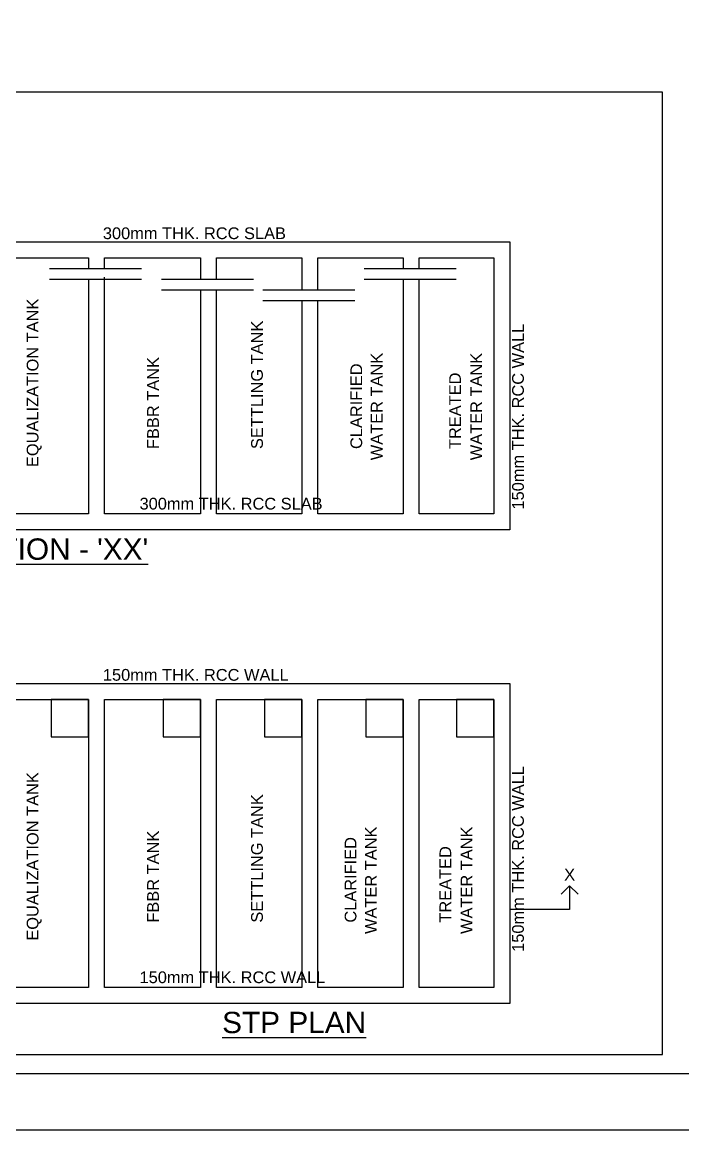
# Model space of a CAD drawing. Header units: metres. Extents: x -1744 to -758, y -4183 to -3914.
# Drawn here: x -1348.3 to -1301.5, y -4183 to -4104.5 of the extents above; entities that cross this region are included whole.
import ezdxf

# ---------------------------------------------------------------- set-up
doc = ezdxf.new("R2010")
doc.units = ezdxf.units.M
for name, color, linetype in [('Dim Setback', 41, 'Continuous'), ('LIN', 4, 'Continuous'), ('TEXT NOTES', 200, 'Continuous'), ('WALL', 7, 'Continuous')]:
    doc.layers.add(name, color=color, linetype=linetype)
doc.layers.add('JAYAM Logo', color=1, linetype='Continuous', lineweight=30)
doc.styles.add('KK', font='arial.ttf', dxfattribs={"width": 0.75})

# ---------------------------------------------------------------- blocks, each defined once
blk = doc.blocks.new('A$C48426957')
at = {"color": 7}
blk.add_lwpolyline([(7.944, 9.02), (0, 9.02), (0, 0), (7.944, 0)], close=True, dxfattribs=at)
at = {"layer": 'JAYAM Logo', "ltscale": 2}
for p, q in [((2.195, 7.367), (3.058, 7.367)), ((5.145, 7.367), (6.008, 7.367)), ((2.195, 7.267), (3.058, 7.267)), ((3.245, 7.267), (4.108, 7.267)), ((3.245, 7.167), (4.108, 7.167)), ((4.195, 7.167), (5.058, 7.167)), ((5.145, 7.267), (6.008, 7.267)), ((4.195, 7.067), (5.058, 7.067))]:
    blk.add_line(p, q, dxfattribs=at)
at = {"layer": 'LIN', "ltscale": 2}
for p, q in [((1.661, 7.467), (2.561, 7.467)), ((2.561, 7.467), (2.561, 7.367)), ((2.561, 7.267), (2.561, 5.067)), ((2.561, 5.067), (1.661, 5.067))]:
    blk.add_line(p, q, dxfattribs=at)
for points in [[(1.511, 7.617), (6.511, 7.617), (6.511, 4.917), (1.511, 4.917)], [(1.511, 3.477), (6.511, 3.477), (6.511, 0.477), (1.511, 0.477)], [(1.661, 3.327), (2.561, 3.327), (2.561, 0.627), (1.661, 0.627)], [(2.711, 3.327), (3.611, 3.327), (3.611, 0.627), (2.711, 0.627)], [(3.761, 3.327), (4.561, 3.327), (4.561, 0.627), (3.761, 0.627)], [(4.711, 3.327), (5.511, 3.327), (5.511, 0.627), (4.711, 0.627)], [(5.661, 3.327), (6.361, 3.327), (6.361, 0.627), (5.661, 0.627)]]:
    blk.add_lwpolyline(points, close=True, dxfattribs=at)
for points in [[(2.711, 7.367), (2.711, 7.467), (3.611, 7.467), (3.611, 7.267)], [(3.761, 7.267), (3.761, 7.467), (4.561, 7.467), (4.561, 7.167)], [(4.711, 7.167), (4.711, 7.467), (5.511, 7.467), (5.511, 7.367)], [(5.661, 7.367), (5.661, 7.467), (6.361, 7.467), (6.361, 5.067), (5.661, 5.067), (5.661, 7.267)], [(3.611, 7.167), (3.611, 5.067), (2.711, 5.067), (2.711, 7.287)], [(4.561, 7.067), (4.561, 5.067), (3.761, 5.067), (3.761, 7.167)], [(5.511, 7.267), (5.511, 5.067), (4.711, 5.067), (4.711, 7.067)], [(7.072, 1.579), (7.072, 1.357), (6.511, 1.357)], [(7.072, 1.579), (6.994, 1.501)], [(7.072, 1.579), (7.151, 1.501)]]:
    blk.add_lwpolyline(points, dxfattribs=at)
at = {"layer": 'LIN', "color": 9, "ltscale": 2}
for points in [[(2.561, 3.327), (2.211, 3.327), (2.211, 2.977), (2.561, 2.977), (2.561, 3.327)], [(3.611, 3.327), (3.261, 3.327), (3.261, 2.977), (3.611, 2.977), (3.611, 3.327)], [(4.561, 3.327), (4.211, 3.327), (4.211, 2.977), (4.561, 2.977), (4.561, 3.327)], [(5.511, 3.327), (5.161, 3.327), (5.161, 2.977), (5.511, 2.977), (5.511, 3.327)], [(6.361, 3.327), (6.011, 3.327), (6.011, 2.977), (6.361, 2.977), (6.361, 3.327)]]:
    blk.add_lwpolyline(points, dxfattribs=at)
at = {"layer": 'TEXT NOTES', "style": 'KK'}
for s, p in [('300mm THK. RCC SLAB', (2.696, 7.643)), ('300mm THK. RCC SLAB', (3.04, 5.108)), ('150mm THK. RCC WALL', (2.696, 3.503)), ('X', (7.021, 1.63)), ('150mm THK. RCC WALL', (3.04, 0.668))]:
    blk.add_text(s, height=0.11, dxfattribs=at).set_placement(p)
for s, p in [('EQUALIZATION TANK', (2.092, 5.506)), ('SETTLING TANK', (4.196, 5.675)), ('150mm THK. RCC WALL', (6.643, 5.108)), ('WATER TANK', (5.318, 5.57)), ('WATER TANK', (6.252, 5.57)), ('FBBR TANK', (3.221, 5.675)), ('CLARIFIED ', (5.127, 5.675)), ('TREATED', (6.053, 5.675)), ('EQUALIZATION TANK', (2.092, 1.066)), ('150mm THK. RCC WALL', (6.643, 0.961)), ('SETTLING TANK', (4.196, 1.235)), ('FBBR TANK', (3.221, 1.235)), ('WATER TANK', (5.264, 1.129)), ('WATER TANK', (6.161, 1.129)), ('CLARIFIED ', (5.073, 1.235)), ('TREATED', (5.962, 1.235))]:
    blk.add_text(s, height=0.11, rotation=90, dxfattribs=at).set_placement(p)
at = {"layer": 'TEXT NOTES', "color": 7, "style": 'KK'}
for s, p in [("%%USECTION - 'XX'", (1.152, 4.637)), ('%%USTP PLAN', (3.814, 0.199))]:
    blk.add_text(s, height=0.2, dxfattribs=at).set_placement(p)
blk = doc.blocks.new('A$C1C9B1590')
at = {"color": 1}
blk.add_lwpolyline([(365.732, 0), (365.732, 232), (0, 232), (0, 0)], close=True, dxfattribs=at)
blk.add_lwpolyline([(361.732, 4), (361.732, 228), (4, 228), (4, 4)], close=True)
at = {"layer": 'Dim Setback', "xscale": 7.553040006872162, "yscale": 7.553040006872162, "zscale": 7.553040006872162}
blk.add_blockref('A$C48426957', (242.561, 5.344), dxfattribs=at)

msp = doc.modelspace()

# ---------------------------------------------------------------- block references
at = {"layer": 'WALL'}
msp.add_blockref('A$C1C9B1590', (-1605.48862, -4182.96317), dxfattribs=at)

doc.saveas('drawing.dxf')
